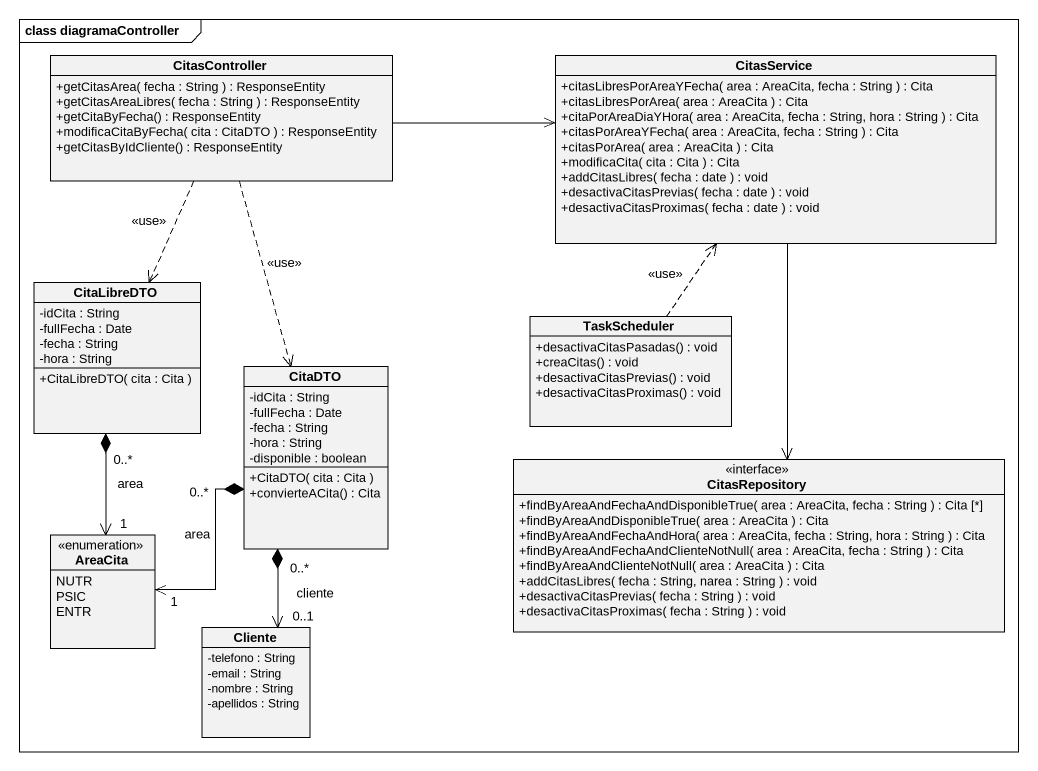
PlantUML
@startuml
mainframe class diagramaController
hide circle
hide empty members
skinparam classAttributeIconSize 0
class CitasController {
  +getCitasArea( fecha : String ) : ResponseEntity
  +getCitasAreaLibres( fecha : String ) : ResponseEntity
  +getCitaByFecha() : ResponseEntity
  +modificaCitaByFecha( cita : CitaDTO ) : ResponseEntity
  +getCitasByIdCliente() : ResponseEntity
}
class CitasService {
  +citasLibresPorAreaYFecha( area : AreaCita, fecha : String ) : Cita
  +citasLibresPorArea( area : AreaCita ) : Cita
  +citaPorAreaDiaYHora( area : AreaCita, fecha : String, hora : String ) : Cita
  +citasPorAreaYFecha( area : AreaCita, fecha : String ) : Cita
  +citasPorArea( area : AreaCita ) : Cita
  +modificaCita( cita : Cita ) : Cita
  +addCitasLibres( fecha : date ) : void
  +desactivaCitasPrevias( fecha : date ) : void
  +desactivaCitasProximas( fecha : date ) : void
}
class CitaLibreDTO {
  -idCita : String
  -fullFecha : Date
  -fecha : String
  -hora : String
  +CitaLibreDTO( cita : Cita )
}
class TaskScheduler {
  +desactivaCitasPasadas() : void
  +creaCitas() : void
  +desactivaCitasPrevias() : void
  +desactivaCitasProximas() : void
}
class CitaDTO {
  -idCita : String
  -fullFecha : Date
  -fecha : String
  -hora : String
  -disponible : boolean
  +CitaDTO( cita : Cita )
  +convierteACita() : Cita
}
interface CitasRepository {
  +findByAreaAndFechaAndDisponibleTrue( area : AreaCita, fecha : String ) : Cita [*]
  +findByAreaAndDisponibleTrue( area : AreaCita ) : Cita
  +findByAreaAndFechaAndHora( area : AreaCita, fecha : String, hora : String ) : Cita
  +findByAreaAndFechaAndClienteNotNull( area : AreaCita, fecha : String ) : Cita
  +findByAreaAndClienteNotNull( area : AreaCita ) : Cita
  +addCitasLibres( fecha : String, narea : String ) : void
  +desactivaCitasPrevias( fecha : String ) : void
  +desactivaCitasProximas( fecha : String ) : void
}
enum AreaCita {
  NUTR
  PSIC
  ENTR
}
class Cliente {
  -telefono : String
  -email : String
  -nombre : String
  -apellidos : String
}
CitasController -right-> CitasService
CitasController ..> CitaLibreDTO : <<use>>
CitasController ..> CitaDTO : <<use>>
CitasService --> CitasRepository
CitaLibreDTO "0..*" *--> "1" AreaCita : area
TaskScheduler .up.> CitasService : <<use>>
CitaDTO "0..*" *--> "1" AreaCita : area
CitaDTO "0..*" *--> "0..1" Cliente : cliente
@enduml
